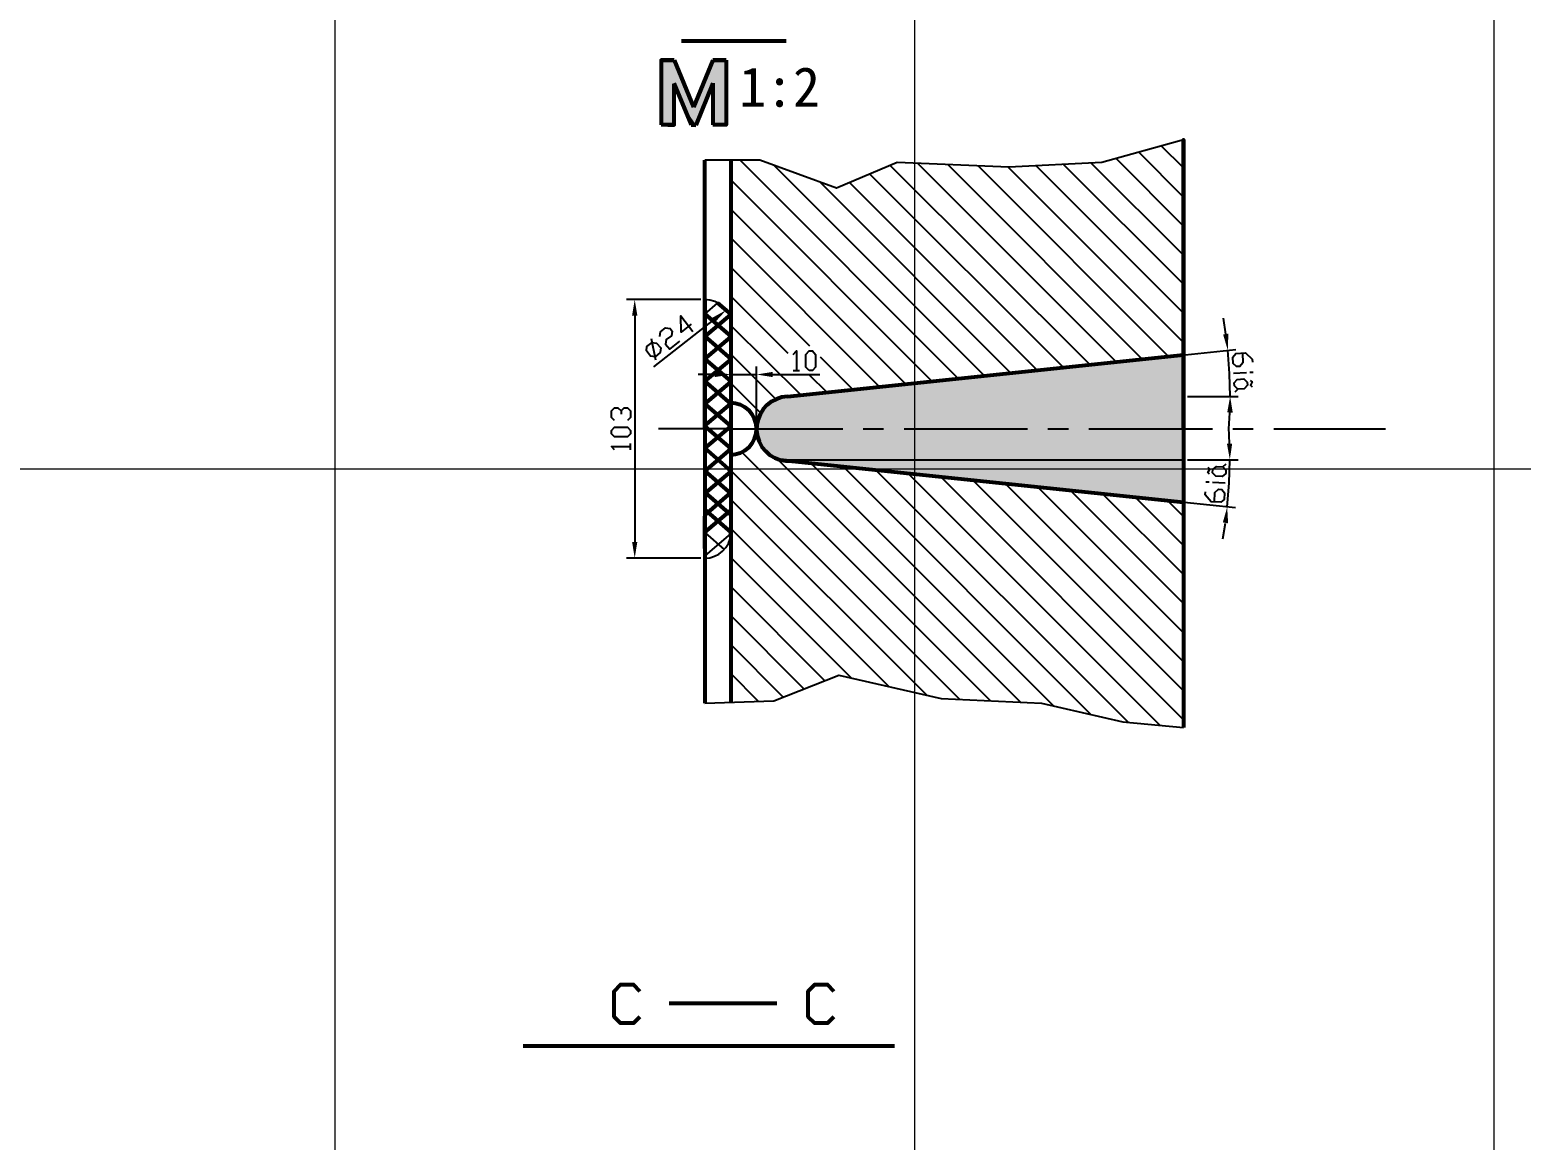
# Model space of a CAD drawing. Header units: millimetres. Extents: x 0 to 841, y 0 to 1189.
# Drawn here: x 376.2 to 592.6, y 497.1 to 658.2 of the extents above; entities that cross this region are included whole.
import ezdxf

# ---------------------------------------------------------------- set-up
doc = ezdxf.new("R2010")
doc.units = ezdxf.units.MM
doc.layers.add('C00-00-00', color=7, linetype='Continuous')
doc.layers.add('CBF-BF-BF', color=7, linetype='Continuous', true_color=0xbfbfbf)

msp = doc.modelspace()

# ---------------------------------------------------------------- hatches: boundary and pattern name
at = {"layer": 'C00-00-00'}
h = msp.add_hatch(color=256, dxfattribs=at)
h.dxf.hatch_style = 2
h.paths.add_polyline_path([(467.825667, 653.864439), (471.127667, 650.393106), (467.825667, 650.393106)])
h = msp.add_hatch(color=256, dxfattribs=at)
h.dxf.hatch_style = 2
h.paths.add_polyline_path([(467.825667, 653.864439), (469.688333, 653.864439), (471.127667, 650.393106)])
h = msp.add_hatch(color=256, dxfattribs=at)
h.dxf.hatch_style = 2
h.paths.add_polyline_path([(475.318667, 653.864439), (477.223667, 650.520106), (473.964, 650.520106)])
h = msp.add_hatch(color=256, dxfattribs=at)
h.dxf.hatch_style = 2
h.paths.add_polyline_path([(475.318667, 653.864439), (477.223667, 653.864439), (477.223667, 650.520106)])
h = msp.add_hatch(color=256, dxfattribs=at)
h.dxf.hatch_style = 2
h.paths.add_polyline_path([(467.825667, 650.393106), (469.688333, 644.466439), (467.825667, 644.466439)])
h = msp.add_hatch(color=256, dxfattribs=at)
h.dxf.hatch_style = 2
h.paths.add_polyline_path([(467.825667, 650.393106), (469.688333, 650.393106), (469.688333, 644.466439)])
h = msp.add_hatch(color=256, dxfattribs=at)
h.dxf.hatch_style = 2
h.paths.add_polyline_path([(469.688333, 650.393106), (472.524667, 647.006439), (471.085333, 647.006439)])
h = msp.add_hatch(color=256, dxfattribs=at)
h.dxf.hatch_style = 2
h.paths.add_polyline_path([(469.688333, 650.393106), (471.127667, 650.393106), (472.524667, 647.006439)])
h = msp.add_hatch(color=256, dxfattribs=at)
h.dxf.hatch_style = 2
h.paths.add_polyline_path([(473.964, 650.520106), (473.921667, 647.006439), (472.524667, 647.006439)])
h = msp.add_hatch(color=256, dxfattribs=at)
h.dxf.hatch_style = 2
h.paths.add_polyline_path([(473.964, 650.520106), (475.318667, 650.520106), (473.921667, 647.006439)])
h = msp.add_hatch(color=256, dxfattribs=at)
h.dxf.hatch_style = 2
h.paths.add_polyline_path([(475.318667, 650.520106), (477.223667, 644.466439), (475.318667, 644.466439)])
h = msp.add_hatch(color=256, dxfattribs=at)
h.dxf.hatch_style = 2
h.paths.add_polyline_path([(475.318667, 650.520106), (477.223667, 650.520106), (477.223667, 644.466439)])
h = msp.add_hatch(color=256, dxfattribs=at)
h.dxf.hatch_style = 2
h.paths.add_polyline_path([(471.085333, 647.006439), (472.863333, 644.466439), (472.143667, 644.466439)])
h = msp.add_hatch(color=256, dxfattribs=at)
h.dxf.hatch_style = 2
h.paths.add_polyline_path([(471.085333, 647.006439), (473.921667, 647.006439), (472.863333, 644.466439)])
h = msp.add_hatch(color=256, dxfattribs=at)
h.dxf.hatch_style = 2
h.paths.add_polyline_path([(472.143667, 644.466439), (472.863333, 644.466439), (472.313, 644.466439)])
h = msp.add_hatch(color=256, dxfattribs=at)
h.dxf.hatch_style = 2
h.paths.add_polyline_path([(472.143667, 644.466439), (472.863333, 644.466439)])
h = msp.add_hatch(color=256, dxfattribs=at)
h.dxf.hatch_style = 2
h.paths.add_polyline_path([(472.313, 644.466439), (472.863333, 644.466439), (472.863333, 644.424106)])
h = msp.add_hatch(color=256, dxfattribs=at)
h.dxf.hatch_style = 2
h.paths.add_polyline_path([(463.592333, 616.780439), (464.354333, 616.780439), (463.973333, 619.108772)])
h = msp.add_hatch(color=256, dxfattribs=at)
h.dxf.hatch_style = 2
h.paths.add_polyline_path([(475.191667, 616.441772), (475.657333, 615.849106), (477.266, 617.584772)])
h = msp.add_hatch(color=256, dxfattribs=at)
h.dxf.hatch_style = 2
h.paths.add_polyline_path([(550.121667, 614.155772), (549.359667, 614.028772), (550.037, 611.742772)])
h = msp.add_hatch(color=256, dxfattribs=at)
h.dxf.hatch_style = 2
h.paths.add_polyline_path([(543.602333, 611.065439), (543.602333, 605.054106), (486.156, 605.054106)])
h = msp.add_hatch(color=256, dxfattribs=at)
h.dxf.hatch_style = 2
h.paths.add_polyline_path([(475.572667, 608.610106), (475.572667, 607.848106), (477.901, 608.229106)])
h = msp.add_hatch(color=256, dxfattribs=at)
h.dxf.hatch_style = 2
h.paths.add_polyline_path([(483.997, 608.610106), (483.997, 607.848106), (481.668667, 608.229106)])
h = msp.add_hatch(color=256, dxfattribs=at)
h.dxf.hatch_style = 2
h.paths.add_polyline_path([(483.658333, 604.207439), (543.602333, 603.614772), (482.981, 603.614772)])
h = msp.add_hatch(color=256, dxfattribs=at)
h.dxf.hatch_style = 2
h.paths.add_polyline_path([(483.658333, 604.207439), (543.602333, 603.614772), (482.981, 603.614772)])
h = msp.add_hatch(color=256, dxfattribs=at)
h.dxf.hatch_style = 2
h.paths.add_polyline_path([(484.420333, 604.630772), (543.602333, 604.207439), (483.658333, 604.207439)])
h = msp.add_hatch(color=256, dxfattribs=at)
h.dxf.hatch_style = 2
h.paths.add_polyline_path([(484.420333, 604.630772), (543.602333, 604.207439), (483.658333, 604.207439)])
h = msp.add_hatch(color=256, dxfattribs=at)
h.dxf.hatch_style = 2
h.paths.add_polyline_path([(483.658333, 604.207439), (543.602333, 604.207439), (543.602333, 603.614772)])
h = msp.add_hatch(color=256, dxfattribs=at)
h.dxf.hatch_style = 2
h.paths.add_polyline_path([(483.658333, 604.207439), (543.602333, 604.207439), (543.602333, 603.614772)])
h = msp.add_hatch(color=256, dxfattribs=at)
h.dxf.hatch_style = 2
h.paths.add_polyline_path([(485.267, 604.927106), (543.602333, 604.630772), (484.420333, 604.630772)])
h = msp.add_hatch(color=256, dxfattribs=at)
h.dxf.hatch_style = 2
h.paths.add_polyline_path([(485.267, 604.927106), (543.602333, 604.630772), (484.420333, 604.630772)])
h = msp.add_hatch(color=256, dxfattribs=at)
h.dxf.hatch_style = 2
h.paths.add_polyline_path([(484.420333, 604.630772), (543.602333, 604.630772), (543.602333, 604.207439)])
h = msp.add_hatch(color=256, dxfattribs=at)
h.dxf.hatch_style = 2
h.paths.add_polyline_path([(484.420333, 604.630772), (543.602333, 604.630772), (543.602333, 604.207439)])
h = msp.add_hatch(color=256, dxfattribs=at)
h.dxf.hatch_style = 2
h.paths.add_polyline_path([(486.156, 605.054106), (543.602333, 604.927106), (485.267, 604.927106)])
h = msp.add_hatch(color=256, dxfattribs=at)
h.dxf.hatch_style = 2
h.paths.add_polyline_path([(486.156, 605.054106), (543.602333, 604.927106), (485.267, 604.927106)])
h = msp.add_hatch(color=256, dxfattribs=at)
h.dxf.hatch_style = 2
h.paths.add_polyline_path([(485.267, 604.927106), (543.602333, 604.927106), (543.602333, 604.630772)])
h = msp.add_hatch(color=256, dxfattribs=at)
h.dxf.hatch_style = 2
h.paths.add_polyline_path([(485.267, 604.927106), (543.602333, 604.927106), (543.602333, 604.630772)])
h = msp.add_hatch(color=256, dxfattribs=at)
h.dxf.hatch_style = 2
h.paths.add_polyline_path([(486.156, 605.054106), (543.602333, 605.054106), (543.602333, 604.927106)])
h = msp.add_hatch(color=256, dxfattribs=at)
h.dxf.hatch_style = 2
h.paths.add_polyline_path([(486.156, 605.054106), (543.602333, 605.054106), (543.602333, 604.927106)])
h = msp.add_hatch(color=256, dxfattribs=at)
h.dxf.hatch_style = 2
h.paths.add_polyline_path([(549.952333, 602.725772), (550.756667, 602.683439), (550.375667, 605.054106)])
h = msp.add_hatch(color=256, dxfattribs=at)
h.dxf.hatch_style = 2
h.paths.add_polyline_path([(482.007333, 602.090772), (543.602333, 601.244106), (481.753333, 601.244106)])
h = msp.add_hatch(color=256, dxfattribs=at)
h.dxf.hatch_style = 2
h.paths.add_polyline_path([(482.007333, 602.090772), (543.602333, 601.244106), (481.753333, 601.244106)])
h = msp.add_hatch(color=256, dxfattribs=at)
h.dxf.hatch_style = 2
h.paths.add_polyline_path([(482.388333, 602.895106), (543.602333, 602.090772), (482.007333, 602.090772)])
h = msp.add_hatch(color=256, dxfattribs=at)
h.dxf.hatch_style = 2
h.paths.add_polyline_path([(482.388333, 602.895106), (543.602333, 602.090772), (482.007333, 602.090772)])
h = msp.add_hatch(color=256, dxfattribs=at)
h.dxf.hatch_style = 2
h.paths.add_polyline_path([(482.007333, 602.090772), (543.602333, 602.090772), (543.602333, 601.244106)])
h = msp.add_hatch(color=256, dxfattribs=at)
h.dxf.hatch_style = 2
h.paths.add_polyline_path([(482.007333, 602.090772), (543.602333, 602.090772), (543.602333, 601.244106)])
h = msp.add_hatch(color=256, dxfattribs=at)
h.dxf.hatch_style = 2
h.paths.add_polyline_path([(482.981, 603.614772), (543.602333, 602.895106), (482.388333, 602.895106)])
h = msp.add_hatch(color=256, dxfattribs=at)
h.dxf.hatch_style = 2
h.paths.add_polyline_path([(482.981, 603.614772), (543.602333, 602.895106), (482.388333, 602.895106)])
h = msp.add_hatch(color=256, dxfattribs=at)
h.dxf.hatch_style = 2
h.paths.add_polyline_path([(482.388333, 602.895106), (543.602333, 602.895106), (543.602333, 602.090772)])
h = msp.add_hatch(color=256, dxfattribs=at)
h.dxf.hatch_style = 2
h.paths.add_polyline_path([(482.388333, 602.895106), (543.602333, 602.895106), (543.602333, 602.090772)])
h = msp.add_hatch(color=256, dxfattribs=at)
h.dxf.hatch_style = 2
h.paths.add_polyline_path([(482.981, 603.614772), (543.602333, 603.614772), (543.602333, 602.895106)])
h = msp.add_hatch(color=256, dxfattribs=at)
h.dxf.hatch_style = 2
h.paths.add_polyline_path([(482.981, 603.614772), (543.602333, 603.614772), (543.602333, 602.895106)])
h = msp.add_hatch(color=256, dxfattribs=at)
h.dxf.hatch_style = 2
h.paths.add_polyline_path([(481.753333, 601.244106), (543.602333, 600.355106), (481.668667, 600.355106)])
h = msp.add_hatch(color=256, dxfattribs=at)
h.dxf.hatch_style = 2
h.paths.add_polyline_path([(481.753333, 601.244106), (543.602333, 600.355106), (481.668667, 600.355106)])
h = msp.add_hatch(color=256, dxfattribs=at)
h.dxf.hatch_style = 2
h.paths.add_polyline_path([(481.668667, 600.355106), (543.602333, 599.508439), (481.753333, 599.508439)])
h = msp.add_hatch(color=256, dxfattribs=at)
h.dxf.hatch_style = 2
h.paths.add_polyline_path([(481.668667, 600.355106), (543.602333, 600.355106), (543.602333, 599.508439)])
h = msp.add_hatch(color=256, dxfattribs=at)
h.dxf.hatch_style = 2
h.paths.add_polyline_path([(481.668667, 600.355106), (543.602333, 599.508439), (481.753333, 599.508439)])
h = msp.add_hatch(color=256, dxfattribs=at)
h.dxf.hatch_style = 2
h.paths.add_polyline_path([(481.668667, 600.355106), (543.602333, 600.355106), (543.602333, 599.508439)])
h = msp.add_hatch(color=256, dxfattribs=at)
h.dxf.hatch_style = 2
h.paths.add_polyline_path([(481.753333, 601.244106), (543.602333, 601.244106), (543.602333, 600.355106)])
h = msp.add_hatch(color=256, dxfattribs=at)
h.dxf.hatch_style = 2
h.paths.add_polyline_path([(481.753333, 601.244106), (543.602333, 601.244106), (543.602333, 600.355106)])
h = msp.add_hatch(color=256, dxfattribs=at)
h.dxf.hatch_style = 2
h.paths.add_polyline_path([(481.753333, 599.508439), (543.602333, 598.661772), (481.965, 598.661772)])
h = msp.add_hatch(color=256, dxfattribs=at)
h.dxf.hatch_style = 2
h.paths.add_polyline_path([(481.753333, 599.508439), (543.602333, 599.508439), (543.602333, 598.661772)])
h = msp.add_hatch(color=256, dxfattribs=at)
h.dxf.hatch_style = 2
h.paths.add_polyline_path([(481.753333, 599.508439), (543.602333, 598.661772), (481.965, 598.661772)])
h = msp.add_hatch(color=256, dxfattribs=at)
h.dxf.hatch_style = 2
h.paths.add_polyline_path([(481.753333, 599.508439), (543.602333, 599.508439), (543.602333, 598.661772)])
h = msp.add_hatch(color=256, dxfattribs=at)
h.dxf.hatch_style = 2
h.paths.add_polyline_path([(481.965, 598.661772), (543.602333, 597.899772), (482.346, 597.899772)])
h = msp.add_hatch(color=256, dxfattribs=at)
h.dxf.hatch_style = 2
h.paths.add_polyline_path([(481.965, 598.661772), (543.602333, 598.661772), (543.602333, 597.899772)])
h = msp.add_hatch(color=256, dxfattribs=at)
h.dxf.hatch_style = 2
h.paths.add_polyline_path([(481.965, 598.661772), (543.602333, 597.899772), (482.346, 597.899772)])
h = msp.add_hatch(color=256, dxfattribs=at)
h.dxf.hatch_style = 2
h.paths.add_polyline_path([(481.965, 598.661772), (543.602333, 598.661772), (543.602333, 597.899772)])
h = msp.add_hatch(color=256, dxfattribs=at)
h.dxf.hatch_style = 2
h.paths.add_polyline_path([(482.346, 597.899772), (543.602333, 597.222439), (482.854, 597.222439)])
h = msp.add_hatch(color=256, dxfattribs=at)
h.dxf.hatch_style = 2
h.paths.add_polyline_path([(482.346, 597.899772), (543.602333, 597.899772), (543.602333, 597.222439)])
h = msp.add_hatch(color=256, dxfattribs=at)
h.dxf.hatch_style = 2
h.paths.add_polyline_path([(482.346, 597.899772), (543.602333, 597.222439), (482.854, 597.222439)])
h = msp.add_hatch(color=256, dxfattribs=at)
h.dxf.hatch_style = 2
h.paths.add_polyline_path([(482.346, 597.899772), (543.602333, 597.899772), (543.602333, 597.222439)])
h = msp.add_hatch(color=256, dxfattribs=at)
h.dxf.hatch_style = 2
h.paths.add_polyline_path([(550.672, 598.196106), (549.91, 598.196106), (550.333333, 595.867772)])
h = msp.add_hatch(color=256, dxfattribs=at)
h.dxf.hatch_style = 2
h.paths.add_polyline_path([(482.854, 597.222439), (543.602333, 596.629772), (483.489, 596.629772)])
h = msp.add_hatch(color=256, dxfattribs=at)
h.dxf.hatch_style = 2
h.paths.add_polyline_path([(482.854, 597.222439), (543.602333, 597.222439), (543.602333, 596.629772)])
h = msp.add_hatch(color=256, dxfattribs=at)
h.dxf.hatch_style = 2
h.paths.add_polyline_path([(482.854, 597.222439), (543.602333, 596.629772), (483.489, 596.629772)])
h = msp.add_hatch(color=256, dxfattribs=at)
h.dxf.hatch_style = 2
h.paths.add_polyline_path([(482.854, 597.222439), (543.602333, 597.222439), (543.602333, 596.629772)])
h = msp.add_hatch(color=256, dxfattribs=at)
h.dxf.hatch_style = 2
h.paths.add_polyline_path([(483.489, 596.629772), (543.602333, 596.164106), (484.251, 596.164106)])
h = msp.add_hatch(color=256, dxfattribs=at)
h.dxf.hatch_style = 2
h.paths.add_polyline_path([(483.489, 596.629772), (543.602333, 596.629772), (543.602333, 596.164106)])
h = msp.add_hatch(color=256, dxfattribs=at)
h.dxf.hatch_style = 2
h.paths.add_polyline_path([(483.489, 596.629772), (543.602333, 596.164106), (484.251, 596.164106)])
h = msp.add_hatch(color=256, dxfattribs=at)
h.dxf.hatch_style = 2
h.paths.add_polyline_path([(483.489, 596.629772), (543.602333, 596.629772), (543.602333, 596.164106)])
h = msp.add_hatch(color=256, dxfattribs=at)
h.dxf.hatch_style = 2
h.paths.add_polyline_path([(484.251, 596.164106), (543.602333, 595.867772), (485.013, 595.867772)])
h = msp.add_hatch(color=256, dxfattribs=at)
h.dxf.hatch_style = 2
h.paths.add_polyline_path([(484.251, 596.164106), (543.602333, 596.164106), (543.602333, 595.867772)])
h = msp.add_hatch(color=256, dxfattribs=at)
h.dxf.hatch_style = 2
h.paths.add_polyline_path([(484.251, 596.164106), (543.602333, 595.867772), (485.013, 595.867772)])
h = msp.add_hatch(color=256, dxfattribs=at)
h.dxf.hatch_style = 2
h.paths.add_polyline_path([(484.251, 596.164106), (543.602333, 596.164106), (543.602333, 595.867772)])
h = msp.add_hatch(color=256, dxfattribs=at)
h.dxf.hatch_style = 2
h.paths.add_polyline_path([(485.013, 595.867772), (543.602333, 595.867772), (543.602333, 589.687106)])
h = msp.add_hatch(color=256, dxfattribs=at)
h.dxf.hatch_style = 2
h.paths.add_polyline_path([(485.013, 595.867772), (543.602333, 595.867772), (543.602333, 589.687106)])
h = msp.add_hatch(color=256, dxfattribs=at)
h.dxf.hatch_style = 2
h.paths.add_polyline_path([(549.317333, 586.766106), (550.079333, 586.639106), (549.952333, 589.009772)])
h = msp.add_hatch(color=256, dxfattribs=at)
h.dxf.hatch_style = 2
h.paths.add_polyline_path([(463.592333, 583.929772), (464.354333, 583.929772), (463.973333, 581.601439)])

# ---------------------------------------------------------------- linework, layer by layer
at = {"layer": 'C00-00-00', "lineweight": 53}
for points in [[(469.688333, 653.863028), (467.825667, 653.863028), (467.825667, 644.465028)], [(467.825667, 653.863028), (469.688333, 653.863028)], [(477.223667, 653.863028), (477.223667, 644.465028), (475.318667, 644.465028)], [(468.757, 644.465028), (469.688333, 644.465028), (469.688333, 650.391694)], [(469.688333, 644.465028), (467.825667, 644.465028)], [(543.602333, 600.353694), (543.602333, 642.263694), (543.602333, 557.004361)], [(474.133333, 600.353694), (474.133333, 639.342694)], [(477.901, 639.342694), (477.901, 576.223694), (477.901, 560.645028)], [(474.133333, 619.107361), (474.133333, 600.353694), (474.133333, 598.491028)], [(475.996, 618.641694), (477.901, 616.990694)], [(477.901, 596.586028), (478.620667, 596.670694), (479.340333, 596.882361), (479.975333, 597.221028), (480.568, 597.686694), (481.033667, 598.279361), (481.372333, 598.914361), (481.584, 599.634028), (481.668667, 600.353694), (481.584, 601.073361), (481.372333, 601.793028), (481.033667, 602.428028), (480.568, 603.020694), (479.975333, 603.486361), (479.340333, 603.825028), (478.620667, 604.036694), (477.901, 604.121361)], [(486.156, 605.052694), (485.309333, 604.925694), (484.547333, 604.671694), (483.827667, 604.290694), (483.150333, 603.782694), (482.6, 603.190028), (482.176667, 602.470361), (481.880333, 601.708361), (481.711, 600.904028), (481.668667, 600.057361), (481.795667, 599.253028), (482.049667, 598.491028), (482.430667, 597.729028), (482.981, 597.094028), (483.573667, 596.543694), (484.293333, 596.120361), (485.055333, 595.824028), (485.902, 595.697028), (486.706333, 595.654694)], [(474.133333, 600.353694), (474.133333, 581.600028)], [(474.133333, 581.600028), (474.133333, 560.518028)], [(464.735333, 515.009694), (463.804, 514.078361), (461.899, 514.078361), (460.967667, 515.009694), (460.967667, 518.735028), (461.899, 519.708694), (463.804, 519.708694), (464.735333, 518.735028)], [(492.887, 515.009694), (491.955667, 514.078361), (490.093, 514.078361), (489.119333, 515.009694), (489.119333, 518.735028), (490.093, 519.708694), (491.955667, 519.708694), (492.887, 518.735028)]]:
    msp.add_lwpolyline(points, dxfattribs=at)
at = {"layer": 'C00-00-00', "lineweight": 25}
for points in [[(543.602333, 642.263694), (531.749, 639.004028), (518.244667, 638.326694), (502.073333, 639.004028), (493.268, 635.278694), (482.134333, 639.342694), (474.133333, 639.342694)], [(477.901, 613.858028), (478.070333, 614.577694), (478.112667, 615.339694), (477.985667, 616.101694), (477.774, 616.779028), (477.393, 617.456361), (476.885, 618.006694), (476.292333, 618.472361), (475.615, 618.811028), (474.895333, 619.022694), (474.133333, 619.107361)], [(474.133333, 616.990694), (476.038333, 618.641694)], [(466.725, 609.328361), (475.445667, 616.144028)], [(467.614, 613.731028), (467.698667, 614.408361), (468.418333, 615.001028), (469.095667, 614.916361), (469.392, 614.535361), (469.307333, 613.858028), (468.545333, 613.307694), (468.460667, 612.630361), (469.053333, 611.910694), (470.535, 613.053694)], [(472.186, 615.551361), (470.704333, 614.366028), (470.662, 616.736694), (472.397667, 614.493028)], [(467.021333, 610.302028), (466.386333, 613.392361)], [(486.960333, 611.148694), (487.426, 611.656694), (487.426, 608.820361)], [(550.375667, 605.052694), (550.291, 608.397028), (550.037, 611.741361)], [(552.153667, 611.318028), (552.238333, 609.921028), (551.772667, 609.413028), (551.307, 609.413028), (550.799, 609.836361), (550.756667, 610.767694), (551.222333, 611.275694), (552.619333, 611.360361), (553.593, 610.471361), (553.635333, 610.005694)], [(486.960333, 608.820361), (487.891667, 608.820361)], [(551.476333, 606.111028), (551.053, 605.645361)], [(553.296667, 607.381028), (553.550667, 607.169361), (553.339, 606.703694), (553.593, 606.449694)], [(461.052333, 601.539028), (460.586667, 602.004694), (460.586667, 602.936028), (461.052333, 603.401694), (461.518, 603.401694), (461.983667, 602.936028), (461.983667, 602.470361)], [(461.983667, 602.936028), (462.449333, 603.401694), (462.915, 603.401694), (463.380667, 602.936028), (463.380667, 602.004694), (462.915, 601.539028)], [(477.901, 600.353694), (467.402333, 600.353694)], [(556.725667, 600.353694), (572.939333, 600.353694)], [(461.052333, 597.305694), (460.586667, 597.771361), (463.380667, 597.771361)], [(463.380667, 597.305694), (463.380667, 598.237028)], [(485.013, 595.866361), (543.602333, 595.866361)], [(549.317333, 594.850361), (549.783, 595.273694)], [(549.952333, 589.008361), (550.248667, 592.437361), (550.333333, 595.866361)], [(547.37, 593.749694), (547.158333, 594.003694), (547.412333, 594.469361), (547.200667, 594.723361)], [(548.089667, 589.728028), (548.174333, 591.125028), (548.682333, 591.590694), (549.148, 591.548361), (549.571333, 591.040361), (549.529, 590.109028), (549.021, 589.685694), (547.624, 589.770361), (546.735, 590.744028), (546.777333, 591.209694)], [(474.133333, 581.600028), (474.853, 581.642361), (475.530333, 581.854028), (476.165333, 582.150361), (476.715667, 582.616028), (477.181333, 583.124028), (477.562333, 583.716694), (477.816333, 584.394028), (477.901, 585.113694), (477.901, 585.791028)], [(474.133333, 560.518028), (484.166333, 560.856694), (493.606667, 564.582028), (508.465667, 561.195361), (522.986, 560.518028), (534.797, 557.808694), (543.602333, 557.004361)]]:
    msp.add_lwpolyline(points, dxfattribs=at)
for points in [[(466.936667, 610.810028), (466.259333, 610.894694), (465.666667, 611.656694), (465.751333, 612.291694), (466.513333, 612.884361), (467.148333, 612.799694), (467.741, 612.080028), (467.656333, 611.402694)], [(489.288667, 608.820361), (488.823, 609.286028), (488.823, 611.148694), (489.288667, 611.656694), (489.754333, 611.656694), (490.22, 611.148694), (490.22, 609.286028), (489.754333, 608.820361)], [(551.010667, 606.576694), (550.968333, 607.042361), (551.391667, 607.508028), (552.365333, 607.592694), (552.831, 607.127028), (552.873333, 606.661361), (552.407667, 606.153361), (551.476333, 606.111028)], [(463.380667, 599.634028), (462.915, 599.168361), (461.052333, 599.168361), (460.586667, 599.634028), (460.586667, 600.099694), (461.052333, 600.607694), (462.915, 600.607694), (463.380667, 600.099694)], [(549.740667, 594.342361), (549.740667, 593.876694), (549.232667, 593.411028), (548.301333, 593.495694), (547.835667, 593.961361), (547.878, 594.427028), (548.386, 594.892694), (549.317333, 594.850361)]]:
    msp.add_lwpolyline(points, close=True, dxfattribs=at)
at = {"layer": 'C00-00-00', "lineweight": 53}
for points in [[(470.746667, 656.657028), (470.746667, 656.657028), (485.944333, 656.657028), (485.944333, 656.657028)], [(469.688333, 653.863028), (469.688333, 653.863028), (472.524667, 647.005028), (472.524667, 647.005028)], [(475.318667, 653.863028), (475.318667, 653.863028), (472.524667, 647.005028), (472.524667, 647.005028)], [(477.223667, 653.863028), (477.223667, 653.863028), (475.318667, 653.863028), (475.318667, 653.863028)], [(475.318667, 653.863028), (475.318667, 653.863028), (477.223667, 653.863028), (477.223667, 653.863028)], [(469.646, 650.518694), (469.646, 650.518694), (472.143667, 644.465028), (472.143667, 644.465028)], [(475.318667, 650.518694), (475.318667, 650.518694), (472.863333, 644.422694), (472.863333, 644.422694)], [(475.318667, 650.518694), (475.318667, 650.518694), (475.318667, 644.465028), (475.318667, 644.465028)], [(472.143667, 644.465028), (472.143667, 644.465028), (472.863333, 644.422694), (472.863333, 644.422694)], [(474.133333, 617.033028), (474.133333, 617.033028), (477.901, 613.773361), (477.901, 613.773361)], [(474.133333, 613.731028), (474.133333, 613.731028), (477.901, 616.948361), (477.901, 616.948361)], [(474.133333, 613.773361), (474.133333, 613.773361), (477.901, 610.513694), (477.901, 610.513694)], [(474.133333, 610.513694), (474.133333, 610.513694), (477.901, 613.688694), (477.901, 613.688694)], [(474.133333, 610.513694), (474.133333, 610.513694), (477.901, 607.254028), (477.901, 607.254028)], [(474.133333, 607.254028), (474.133333, 607.254028), (477.901, 610.429028), (477.901, 610.429028)], [(486.156, 605.052694), (486.156, 605.052694), (543.602333, 611.064028), (543.602333, 611.064028)], [(474.133333, 607.254028), (474.133333, 607.254028), (477.901, 603.994361), (477.901, 603.994361)], [(474.133333, 603.994361), (474.133333, 603.994361), (477.901, 607.169361), (477.901, 607.169361)], [(474.091, 604.036694), (474.091, 604.036694), (477.858667, 600.777028), (477.858667, 600.777028)], [(474.091, 600.777028), (474.091, 600.777028), (477.858667, 603.952028), (477.858667, 603.952028)], [(474.091, 600.777028), (474.091, 600.777028), (477.858667, 597.517361), (477.858667, 597.517361)], [(474.133333, 597.517361), (474.133333, 597.517361), (477.858667, 600.692361), (477.858667, 600.692361)], [(474.133333, 597.517361), (474.133333, 597.517361), (477.901, 594.215361), (477.901, 594.215361)], [(474.133333, 594.215361), (474.133333, 594.215361), (477.901, 597.432694), (477.901, 597.432694)], [(485.013, 595.866361), (485.013, 595.866361), (543.602333, 589.685694), (543.602333, 589.685694)], [(474.133333, 594.257694), (474.133333, 594.257694), (477.901, 590.955694), (477.901, 590.955694)], [(474.133333, 590.955694), (474.133333, 590.955694), (477.901, 594.173028), (477.901, 594.173028)], [(474.175667, 591.125028), (474.175667, 591.125028), (477.901, 587.865361), (477.901, 587.865361)], [(474.175667, 587.865361), (474.175667, 587.865361), (477.943333, 591.082694), (477.943333, 591.082694)], [(474.133333, 588.627361), (474.133333, 588.627361), (477.901, 585.367694), (477.901, 585.367694)], [(474.133333, 585.367694), (474.133333, 585.367694), (477.901, 588.542694), (477.901, 588.542694)], [(474.133333, 582.997028), (474.133333, 582.997028), (474.133333, 587.696028), (474.133333, 587.696028)], [(477.901, 585.029028), (477.901, 585.029028), (477.901, 585.664028), (477.901, 585.664028)], [(468.968667, 516.999361), (468.968667, 516.999361), (484.589667, 516.999361), (484.589667, 516.999361)], [(447.802, 510.818694), (447.802, 510.818694), (501.692333, 510.818694), (501.692333, 510.818694)]]:
    msp.add_open_spline(points, degree=3, dxfattribs=at)
at = {"layer": 'C00-00-00', "lineweight": 25}
for points in [[(543.602333, 638.199694), (543.602333, 638.199694), (540.427333, 641.374694), (540.427333, 641.374694)], [(510.921, 607.635028), (510.921, 607.635028), (479.255667, 639.342694), (479.255667, 639.342694)], [(514.731, 608.058361), (514.731, 608.058361), (484.208667, 638.580694), (484.208667, 638.580694)], [(530.013333, 609.667028), (530.013333, 609.667028), (501.057333, 638.580694), (501.057333, 638.580694)], [(533.823333, 610.048028), (533.823333, 610.048028), (504.994333, 638.877028), (504.994333, 638.877028)], [(537.633333, 610.471361), (537.633333, 610.471361), (509.397, 638.707694), (509.397, 638.707694)], [(541.443333, 610.852361), (541.443333, 610.852361), (513.799667, 638.496028), (513.799667, 638.496028)], [(543.602333, 617.117694), (543.602333, 617.117694), (522.181667, 638.538361), (522.181667, 638.538361)], [(543.602333, 621.351028), (543.602333, 621.351028), (526.203333, 638.707694), (526.203333, 638.707694)], [(543.602333, 625.542028), (543.602333, 625.542028), (530.225, 638.919361), (530.225, 638.919361)], [(543.602333, 629.775361), (543.602333, 629.775361), (533.823333, 639.554361), (533.823333, 639.554361)], [(543.602333, 633.966361), (543.602333, 633.966361), (537.125333, 640.485694), (537.125333, 640.485694)], [(507.111, 607.254028), (507.111, 607.254028), (477.901, 636.464028), (477.901, 636.464028)], [(526.203333, 609.243694), (526.203333, 609.243694), (498.094, 637.310694), (498.094, 637.310694)], [(543.602333, 612.884361), (543.602333, 612.884361), (518.16, 638.326694), (518.16, 638.326694)], [(518.541, 608.439361), (518.541, 608.439361), (490.812667, 636.167694), (490.812667, 636.167694)], [(522.393333, 608.862694), (522.393333, 608.862694), (495.130667, 636.083028), (495.130667, 636.083028)], [(503.301, 606.830694), (503.301, 606.830694), (477.901, 632.230694), (477.901, 632.230694)], [(499.491, 606.449694), (499.491, 606.449694), (477.901, 628.039694), (477.901, 628.039694)], [(489.373333, 612.334028), (489.373333, 612.334028), (477.901, 623.806361), (477.901, 623.806361)], [(473.583, 619.107361), (473.583, 619.107361), (462.788, 619.107361), (462.788, 619.107361)], [(486.240667, 611.275694), (486.240667, 611.275694), (477.901, 619.615361), (477.901, 619.615361)], [(463.973333, 616.779028), (463.973333, 616.779028), (463.973333, 583.928361), (463.973333, 583.928361)], [(488.061, 605.264361), (488.061, 605.264361), (478.112667, 615.170361), (478.112667, 615.170361)], [(549.740667, 614.069694), (549.740667, 614.069694), (549.402, 616.398028), (549.402, 616.398028)], [(484.462667, 604.629361), (484.462667, 604.629361), (477.901, 611.191028), (477.901, 611.191028)], [(495.681, 606.026361), (495.681, 606.026361), (490.939667, 610.767694), (490.939667, 610.767694)], [(543.856333, 611.106361), (543.856333, 611.106361), (551.222333, 611.868361), (551.222333, 611.868361)], [(475.572667, 608.227694), (475.572667, 608.227694), (473.202, 608.227694), (473.202, 608.227694)], [(477.901, 600.946361), (477.901, 600.946361), (477.901, 609.413028), (477.901, 609.413028)], [(477.901, 608.227694), (477.901, 608.227694), (481.668667, 608.227694), (481.668667, 608.227694)], [(481.668667, 600.650028), (481.668667, 600.650028), (481.668667, 609.413028), (481.668667, 609.413028)], [(483.997, 608.227694), (483.997, 608.227694), (490.812667, 608.227694), (490.812667, 608.227694)], [(550.883667, 608.439361), (550.883667, 608.439361), (552.746333, 608.524028), (552.746333, 608.524028)], [(553.254333, 608.566361), (553.254333, 608.566361), (553.72, 608.566361), (553.72, 608.566361)], [(482.261333, 602.639694), (482.261333, 602.639694), (477.901, 606.957694), (477.901, 606.957694)], [(491.871, 605.645361), (491.871, 605.645361), (489.373333, 608.100694), (489.373333, 608.100694)], [(544.195, 605.052694), (544.195, 605.052694), (551.561, 605.052694), (551.561, 605.052694)], [(550.206333, 600.353694), (550.206333, 600.353694), (550.333333, 602.682028), (550.333333, 602.682028)], [(477.901, 600.353694), (477.901, 600.353694), (494.157, 600.353694), (494.157, 600.353694)], [(497.120333, 600.353694), (497.120333, 600.353694), (500.083667, 600.353694), (500.083667, 600.353694)], [(503.089333, 600.353694), (503.089333, 600.353694), (520.954, 600.353694), (520.954, 600.353694)], [(523.917333, 600.353694), (523.917333, 600.353694), (526.923, 600.353694), (526.923, 600.353694)], [(529.886333, 600.353694), (529.886333, 600.353694), (547.793333, 600.353694), (547.793333, 600.353694)], [(550.291, 598.194694), (550.291, 598.194694), (550.164, 600.523028), (550.164, 600.523028)], [(550.756667, 600.353694), (550.756667, 600.353694), (553.72, 600.353694), (553.72, 600.353694)], [(481.965, 598.702694), (481.965, 598.702694), (481.457, 599.168361), (481.457, 599.168361)], [(515.577667, 560.856694), (515.577667, 560.856694), (479.509667, 596.967028), (479.509667, 596.967028)], [(519.980333, 560.645028), (519.980333, 560.645028), (484.674333, 595.951028), (484.674333, 595.951028)], [(524.764, 560.137028), (524.764, 560.137028), (489.500333, 595.400694), (489.500333, 595.400694)], [(544.195, 595.866361), (544.195, 595.866361), (551.518667, 595.866361), (551.518667, 595.866361)], [(511.132667, 561.068361), (511.132667, 561.068361), (477.901, 594.300028), (477.901, 594.300028)], [(530.225, 558.867028), (530.225, 558.867028), (494.199333, 594.892694), (494.199333, 594.892694)], [(535.559, 557.766361), (535.559, 557.766361), (498.898333, 594.384694), (498.898333, 594.384694)], [(540.215667, 557.300694), (540.215667, 557.300694), (503.597333, 593.919028), (503.597333, 593.919028)], [(543.602333, 558.105028), (543.602333, 558.105028), (508.338667, 593.411028), (508.338667, 593.411028)], [(543.602333, 562.338361), (543.602333, 562.338361), (513.037667, 592.903028), (513.037667, 592.903028)], [(543.602333, 566.529361), (543.602333, 566.529361), (517.736667, 592.395028), (517.736667, 592.395028)], [(543.602333, 570.762694), (543.602333, 570.762694), (522.435667, 591.929361), (522.435667, 591.929361)], [(543.602333, 574.996028), (543.602333, 574.996028), (527.177, 591.421361), (527.177, 591.421361)], [(543.602333, 579.187028), (543.602333, 579.187028), (531.876, 590.913361), (531.876, 590.913361)], [(547.327667, 592.606694), (547.327667, 592.606694), (546.862, 592.606694), (546.862, 592.606694)], [(549.656, 592.479694), (549.656, 592.479694), (547.793333, 592.564361), (547.793333, 592.564361)], [(506.349, 561.703361), (506.349, 561.703361), (477.901, 590.109028), (477.901, 590.109028)], [(543.602333, 583.420361), (543.602333, 583.420361), (536.575, 590.447694), (536.575, 590.447694)], [(543.602333, 587.611361), (543.602333, 587.611361), (541.274, 589.939694), (541.274, 589.939694)], [(543.729333, 589.685694), (543.729333, 589.685694), (551.137667, 588.923694), (551.137667, 588.923694)], [(549.317333, 584.394028), (549.317333, 584.394028), (549.698333, 586.680028), (549.698333, 586.680028)], [(474.218, 585.240694), (474.218, 585.240694), (476.969667, 582.827694), (476.969667, 582.827694)], [(474.218, 581.938694), (474.218, 581.938694), (477.985667, 585.156028), (477.985667, 585.156028)], [(500.888, 562.931028), (500.888, 562.931028), (477.901, 585.875694), (477.901, 585.875694)], [(473.583, 581.600028), (473.583, 581.600028), (462.788, 581.600028), (462.788, 581.600028)], [(495.427, 564.158694), (495.427, 564.158694), (477.901, 581.684694), (477.901, 581.684694)], [(491.574667, 563.777694), (491.574667, 563.777694), (477.901, 577.451361), (477.901, 577.451361)], [(488.569, 562.592361), (488.569, 562.592361), (477.901, 573.260361), (477.901, 573.260361)], [(485.521, 561.407028), (485.521, 561.407028), (477.901, 569.027028), (477.901, 569.027028)], [(481.922667, 560.772028), (481.922667, 560.772028), (477.901, 564.836028), (477.901, 564.836028)]]:
    msp.add_open_spline(points, degree=3, dxfattribs=at)
at = {"layer": 'CBF-BF-BF', "lineweight": 9}
for points in [[(420.500001, 0), (420.500001, 1189.000035)], [(504.600001, 0), (504.600001, 1189.000035)], [(588.700001, 0), (588.700001, 1189.000035)], [(841.000001, 594.500017), (0, 594.500017)]]:
    msp.add_lwpolyline(points, dxfattribs=at)

# ---------------------------------------------------------------- texts
at = {"layer": 'C00-00-00', "insert": (479.131891, 652.832326), "char_height": 5.743452, "attachment_point": 1}
msp.add_mtext('{\\fSimSun|b0|i0|c0;1:2}', dxfattribs=at)

doc.saveas('drawing.dxf')
